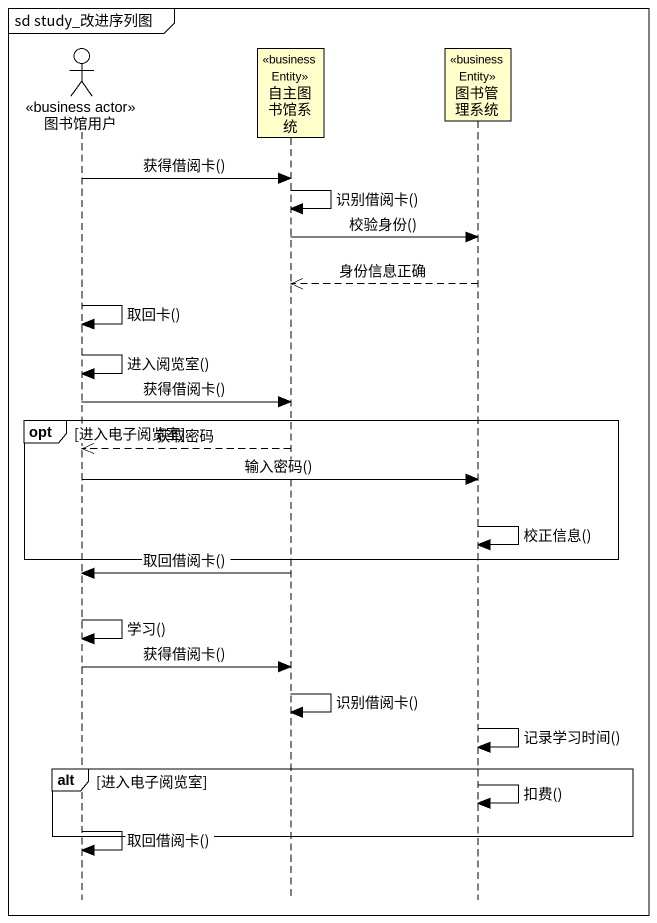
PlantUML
@startuml
mainframe sd study_改进序列图
hide footbox
actor 图书馆用户 <<business actor>>
participant 自主图书馆系统 <<business Entity>>
participant 图书管理系统 <<business Entity>>

图书馆用户 -> 自主图书馆系统 : 获得借阅卡()
自主图书馆系统 -> 自主图书馆系统 : 识别借阅卡()
自主图书馆系统 -> 图书管理系统 : 校验身份()
图书管理系统 -->> 自主图书馆系统 : 身份信息正确
图书馆用户 -> 图书馆用户 : 取回卡()
图书馆用户 -> 图书馆用户 : 进入阅览室()
图书馆用户 -> 自主图书馆系统 : 获得借阅卡()
opt 进入电子阅览室
  自主图书馆系统 -->> 图书馆用户 : 获取密码
  图书馆用户 -> 图书管理系统 : 输入密码()
  图书管理系统 -> 图书管理系统 : 校正信息()
end
自主图书馆系统 -> 图书馆用户 : 取回借阅卡()
图书馆用户 -> 图书馆用户 : 学习()
图书馆用户 -> 自主图书馆系统 : 获得借阅卡()
自主图书馆系统 -> 自主图书馆系统 : 识别借阅卡()
图书管理系统 -> 图书管理系统 : 记录学习时间()
alt 进入电子阅览室
  图书管理系统 -> 图书管理系统 : 扣费()
  图书馆用户 -> 图书馆用户 : 取回借阅卡()
end
@enduml
